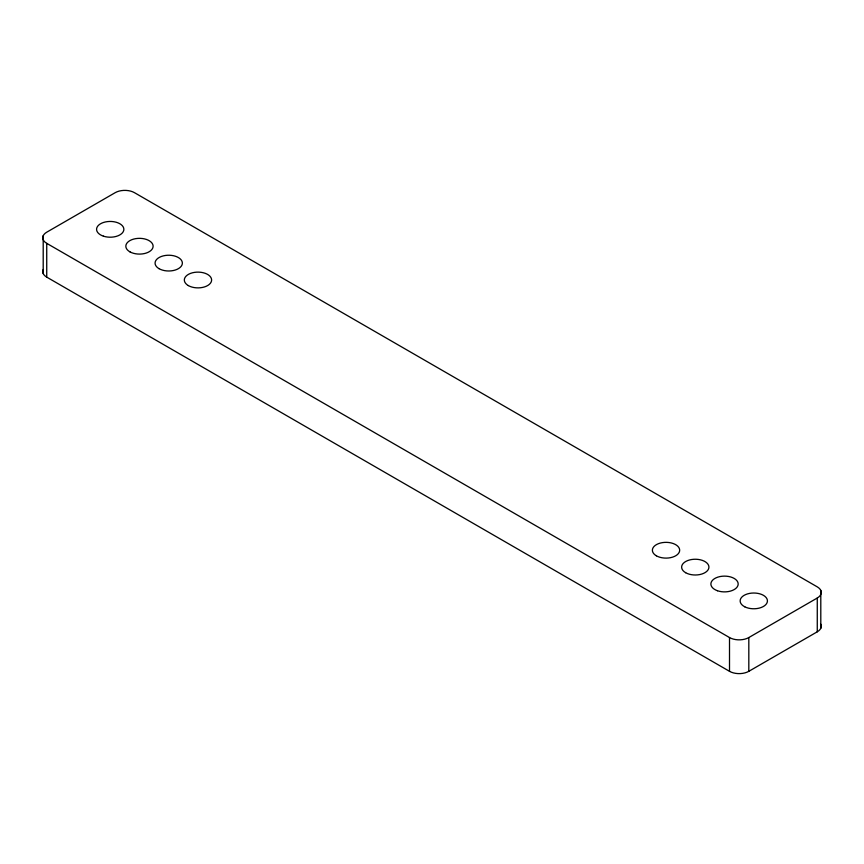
<?xml version="1.0" encoding="UTF-8"?>
<svg xmlns="http://www.w3.org/2000/svg" width="864" height="864" viewBox="0 0 864 864"><rect width="100%" height="100%" fill="white"/><g stroke="black" fill="none" stroke-linecap="round" stroke-linejoin="round"><path stroke-width="1.3" d="M46.732 243.346L729.508 637.546A13.651 7.884 0 0 0 748.818 637.546L817.268 598.018A13.651 7.884 0 0 0 817.268 586.872L134.492 192.683A13.651 7.884 0 0 0 115.182 192.683L46.732 232.2A13.651 7.884 0 0 0 46.732 243.346L46.732 277.128L729.508 671.317A13.651 7.884 0 0 0 748.818 671.317L817.268 631.8A13.651 7.884 0 0 0 820.8 624.186M820.8 590.404L820.8 628.268M817.268 598.018L817.268 631.8M748.818 637.546L748.818 671.317M729.508 637.546L729.508 671.317M43.2 235.732L43.2 273.596M46.732 277.128A13.651 7.884 0 0 1 43.2 269.514M103.388 236.153A13.651 7.884 0 0 0 123.865 229.327A13.651 7.884 0 0 0 103.388 222.502A13.651 7.884 0 0 0 103.388 236.153M129.956 251.867A13.651 7.884 0 0 0 152.701 248.152A13.651 7.884 0 0 0 135.745 238.637A13.651 7.884 0 0 0 129.956 251.867M159.062 268.682A13.651 7.884 0 0 0 181.904 265.151A13.651 7.884 0 0 0 165.186 255.496A13.651 7.884 0 0 0 159.062 268.682M188.32 285.574A13.651 7.884 0 0 0 211.162 282.031A13.651 7.884 0 0 0 194.443 272.387A13.651 7.884 0 0 0 188.32 285.574M685.627 572.692A13.651 7.884 0 0 0 708.469 569.149A13.651 7.884 0 0 0 691.751 559.505A13.651 7.884 0 0 0 685.627 572.692M717.433 590.738A13.651 7.884 0 0 0 738.18 584.183A13.651 7.884 0 0 0 717.984 577.087A13.651 7.884 0 0 0 717.433 590.738M744.768 606.809A13.651 7.884 0 0 0 767.167 602.446A13.651 7.884 0 0 0 749.423 593.428A13.651 7.884 0 0 0 744.768 606.809M656.37 555.8A13.651 7.884 0 0 0 679.212 552.269A13.651 7.884 0 0 0 662.494 542.614A13.651 7.884 0 0 0 656.37 555.8"/></g></svg>
